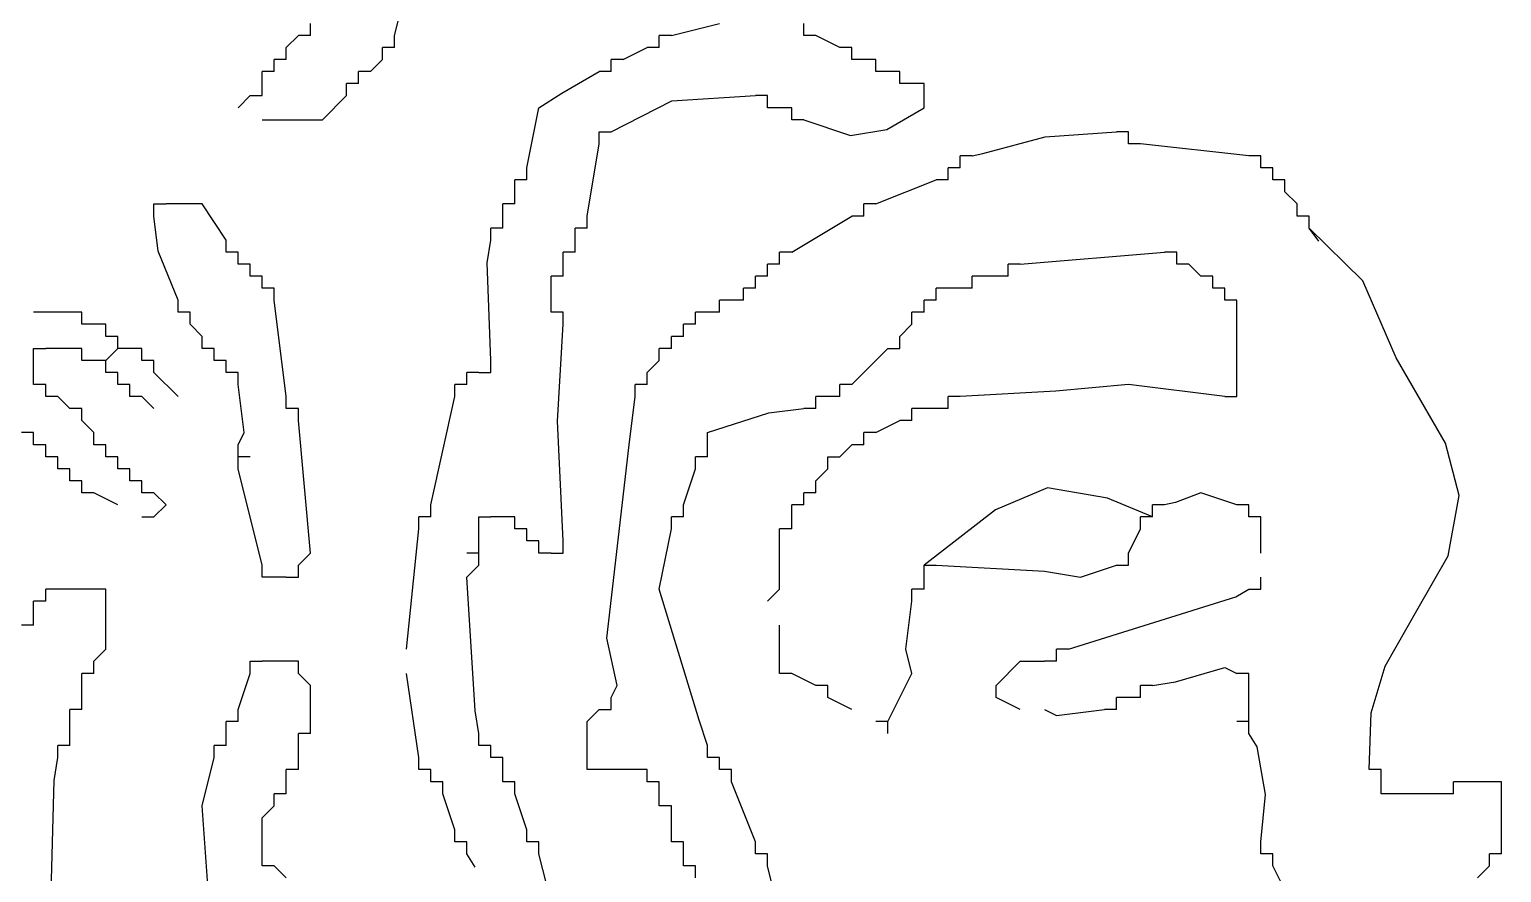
# Model space of a CAD drawing. Header units: metres. Extents: x -4.5 to 4.5, y -4.5 to 4.5.
# Drawn here: x -1.88 to -0.606, y 0.798 to 1.527 of the extents above; entities that cross this region are included whole.
import ezdxf

# ---------------------------------------------------------------- set-up
doc = ezdxf.new("R2010")
doc.units = ezdxf.units.M

msp = doc.modelspace()

# ---------------------------------------------------------------- linework, layer by layer
at = {"layer": '1', "color": 3}
for p, q in [((-1.563901, 1.522179), (-1.553484, 1.563846)), ((-1.636818, 1.522179), (-1.636818, 1.532596)), ((-1.324318, 1.522179), (-1.282651, 1.532596)), ((-1.209734, 1.522179), (-1.209734, 1.532596)), ((-1.657651, 1.511762), (-1.647234, 1.522179)), ((-1.636818, 1.522179), (-1.647234, 1.522179)), ((-1.563901, 1.511762), (-1.563901, 1.522179)), ((-1.324318, 1.522179), (-1.334734, 1.522179)), ((-1.334734, 1.511762), (-1.334734, 1.522179)), ((-1.199318, 1.522179), (-1.209734, 1.522179)), ((-1.178484, 1.511762), (-1.199318, 1.522179)), ((-1.657651, 1.501346), (-1.657651, 1.511762)), ((-1.563901, 1.511762), (-1.574318, 1.511762)), ((-1.574318, 1.501346), (-1.574318, 1.511762)), ((-1.365984, 1.501346), (-1.345151, 1.511762)), ((-1.334734, 1.511762), (-1.345151, 1.511762)), ((-1.168068, 1.511762), (-1.178484, 1.511762)), ((-1.168068, 1.501346), (-1.168068, 1.511762)), ((-1.657651, 1.501346), (-1.668068, 1.501346)), ((-1.668068, 1.490929), (-1.668068, 1.501346)), ((-1.584734, 1.490929), (-1.574318, 1.501346)), ((-1.365984, 1.501346), (-1.376401, 1.501346)), ((-1.376401, 1.490929), (-1.376401, 1.501346)), ((-1.157651, 1.501346), (-1.168068, 1.501346)), ((-1.147234, 1.501346), (-1.157651, 1.501346)), ((-1.147234, 1.490929), (-1.147234, 1.501346)), ((-1.668068, 1.490929), (-1.678484, 1.490929)), ((-1.678484, 1.480512), (-1.678484, 1.490929)), ((-1.678484, 1.470096), (-1.678484, 1.480512)), ((-1.595151, 1.480512), (-1.605568, 1.480512)), ((-1.605568, 1.470096), (-1.605568, 1.480512)), ((-1.584734, 1.490929), (-1.595151, 1.490929)), ((-1.595151, 1.480512), (-1.595151, 1.490929)), ((-1.419109, 1.472179), (-1.386818, 1.490929)), ((-1.376401, 1.490929), (-1.386818, 1.490929)), ((-1.136818, 1.490929), (-1.147234, 1.490929)), ((-1.126401, 1.490929), (-1.136818, 1.490929)), ((-1.126401, 1.480512), (-1.126401, 1.490929)), ((-1.115984, 1.480512), (-1.126401, 1.480512)), ((-1.105568, 1.480512), (-1.115984, 1.480512)), ((-1.105568, 1.470096), (-1.105568, 1.480512)), ((-1.699318, 1.459679), (-1.688901, 1.470096)), ((-1.688901, 1.470096), (-1.678484, 1.470096)), ((-1.626401, 1.449262), (-1.605568, 1.470096)), ((-1.438901, 1.459679), (-1.419109, 1.472179)), ((-1.323757, 1.465608), (-1.251401, 1.470096)), ((-1.240984, 1.470096), (-1.251401, 1.470096)), ((-1.240984, 1.459679), (-1.240984, 1.470096)), ((-1.105568, 1.459679), (-1.105568, 1.470096)), ((-1.449318, 1.407596), (-1.438901, 1.459679)), ((-1.376401, 1.438846), (-1.323757, 1.465608)), ((-1.230568, 1.459679), (-1.240984, 1.459679)), ((-1.220151, 1.459679), (-1.230568, 1.459679)), ((-1.220151, 1.449262), (-1.220151, 1.459679)), ((-1.137859, 1.440929), (-1.105568, 1.459679)), ((-1.678484, 1.449262), (-1.626401, 1.449262)), ((-1.209734, 1.449262), (-1.220151, 1.449262)), ((-1.209734, 1.449262), (-1.169109, 1.435721)), ((-1.169109, 1.435721), (-1.137859, 1.440929)), ((-1.397234, 1.365929), (-1.386818, 1.428429)), ((-1.386818, 1.428429), (-1.386818, 1.438846)), ((-1.386818, 1.438846), (-1.376401, 1.438846)), ((-1.054526, 1.420096), (-1.000776, 1.434471)), ((-1.000776, 1.434471), (-0.938901, 1.438846)), ((-0.928484, 1.438846), (-0.938901, 1.438846)), ((-0.928484, 1.428429), (-0.928484, 1.438846)), ((-0.918068, 1.428429), (-0.928484, 1.428429)), ((-0.824318, 1.418012), (-0.918068, 1.428429)), ((-1.063901, 1.418012), (-1.074318, 1.418012)), ((-1.074318, 1.407596), (-1.074318, 1.418012)), ((-1.063901, 1.418012), (-1.054526, 1.420096)), ((-0.813901, 1.418012), (-0.824318, 1.418012)), ((-0.813901, 1.407596), (-0.813901, 1.418012)), ((-1.449318, 1.397179), (-1.449318, 1.407596)), ((-1.074318, 1.407596), (-1.084734, 1.407596)), ((-1.084734, 1.397179), (-1.084734, 1.407596)), ((-0.803484, 1.407596), (-0.813901, 1.407596)), ((-0.803484, 1.397179), (-0.803484, 1.407596)), ((-1.449318, 1.397179), (-1.459734, 1.397179)), ((-1.459734, 1.386762), (-1.459734, 1.397179)), ((-1.147234, 1.376346), (-1.095151, 1.397179)), ((-1.084734, 1.397179), (-1.095151, 1.397179)), ((-0.793068, 1.397179), (-0.803484, 1.397179)), ((-0.793068, 1.386762), (-0.793068, 1.397179)), ((-1.459734, 1.376346), (-1.459734, 1.386762)), ((-0.782651, 1.376346), (-0.793068, 1.386762)), ((-1.772234, 1.365929), (-1.772234, 1.376346)), ((-1.772234, 1.376346), (-1.761818, 1.376346)), ((-1.768558, 1.335598), (-1.772234, 1.365929)), ((-1.730568, 1.376346), (-1.761818, 1.376346)), ((-1.709734, 1.345096), (-1.730568, 1.376346)), ((-1.459734, 1.376346), (-1.470151, 1.376346)), ((-1.470151, 1.365929), (-1.470151, 1.376346)), ((-1.470151, 1.355512), (-1.470151, 1.365929)), ((-1.397234, 1.355512), (-1.397234, 1.365929)), ((-1.220151, 1.334679), (-1.168068, 1.365929)), ((-1.157651, 1.365929), (-1.168068, 1.365929)), ((-1.147234, 1.376346), (-1.157651, 1.376346)), ((-1.157651, 1.365929), (-1.157651, 1.376346)), ((-0.782651, 1.365929), (-0.782651, 1.376346)), ((-0.772234, 1.365929), (-0.782651, 1.365929)), ((-0.772234, 1.355512), (-0.772234, 1.365929)), ((-1.470151, 1.355512), (-1.480568, 1.355512)), ((-1.480568, 1.345096), (-1.480568, 1.355512)), ((-1.397234, 1.355512), (-1.407651, 1.355512)), ((-1.407651, 1.345096), (-1.407651, 1.355512)), ((-0.763901, 1.344054), (-0.772234, 1.355512)), ((-0.725528, 1.309834), (-0.772234, 1.355512)), ((-1.709734, 1.334679), (-1.709734, 1.345096)), ((-1.483693, 1.325304), (-1.480568, 1.345096)), ((-1.407651, 1.334679), (-1.407651, 1.345096)), ((-1.751401, 1.293012), (-1.768558, 1.335598)), ((-1.699318, 1.334679), (-1.709734, 1.334679)), ((-1.699318, 1.324262), (-1.699318, 1.334679)), ((-1.407651, 1.334679), (-1.418068, 1.334679)), ((-1.418068, 1.324262), (-1.418068, 1.334679)), ((-1.220151, 1.334679), (-1.230568, 1.334679)), ((-1.230568, 1.324262), (-1.230568, 1.334679)), ((-1.022234, 1.324262), (-0.897234, 1.334679)), ((-0.886818, 1.334679), (-0.897234, 1.334679)), ((-0.886818, 1.324262), (-0.886818, 1.334679)), ((-1.688901, 1.324262), (-1.699318, 1.324262)), ((-1.688901, 1.313846), (-1.688901, 1.324262)), ((-1.678484, 1.313846), (-1.688901, 1.313846)), ((-1.678484, 1.303429), (-1.678484, 1.313846)), ((-1.480568, 1.240929), (-1.483693, 1.325304)), ((-1.418068, 1.313846), (-1.428484, 1.313846)), ((-1.428484, 1.303429), (-1.428484, 1.313846)), ((-1.418068, 1.313846), (-1.418068, 1.324262)), ((-1.240984, 1.313846), (-1.251401, 1.313846)), ((-1.251401, 1.303429), (-1.251401, 1.313846)), ((-1.230568, 1.324262), (-1.240984, 1.324262)), ((-1.240984, 1.313846), (-1.240984, 1.324262)), ((-1.053484, 1.313846), (-1.063901, 1.313846)), ((-1.063901, 1.303429), (-1.063901, 1.313846)), ((-1.043068, 1.313846), (-1.053484, 1.313846)), ((-1.032651, 1.313846), (-1.043068, 1.313846)), ((-1.022234, 1.324262), (-1.032651, 1.324262)), ((-1.032651, 1.313846), (-1.032651, 1.324262)), ((-0.876401, 1.324262), (-0.886818, 1.324262)), ((-0.865984, 1.313846), (-0.876401, 1.324262)), ((-0.855568, 1.313846), (-0.865984, 1.313846)), ((-0.855568, 1.303429), (-0.855568, 1.313846)), ((-1.668068, 1.303429), (-1.678484, 1.303429)), ((-1.668068, 1.293012), (-1.668068, 1.303429)), ((-1.428484, 1.293012), (-1.428484, 1.303429)), ((-1.251401, 1.303429), (-1.261818, 1.303429)), ((-1.261818, 1.293012), (-1.261818, 1.303429)), ((-1.084734, 1.303429), (-1.095151, 1.303429)), ((-1.095151, 1.293012), (-1.095151, 1.303429)), ((-1.074318, 1.303429), (-1.084734, 1.303429)), ((-1.063901, 1.303429), (-1.074318, 1.303429)), ((-0.845151, 1.303429), (-0.855568, 1.303429)), ((-0.845151, 1.293012), (-0.845151, 1.303429)), ((-0.696951, 1.243155), (-0.725528, 1.309834)), ((-1.751401, 1.282596), (-1.751401, 1.293012)), ((-1.657651, 1.209679), (-1.668068, 1.293012)), ((-1.428484, 1.282596), (-1.428484, 1.293012)), ((-1.272234, 1.293012), (-1.282651, 1.293012)), ((-1.282651, 1.282596), (-1.282651, 1.293012)), ((-1.261818, 1.293012), (-1.272234, 1.293012)), ((-1.095151, 1.293012), (-1.105568, 1.293012)), ((-1.105568, 1.282596), (-1.105568, 1.293012)), ((-0.834734, 1.293012), (-0.845151, 1.293012)), ((-0.834734, 1.282596), (-0.834734, 1.293012)), ((-1.845151, 1.282596), (-1.876401, 1.282596)), ((-1.834734, 1.282596), (-1.845151, 1.282596)), ((-1.834734, 1.272179), (-1.834734, 1.282596)), ((-1.740984, 1.282596), (-1.751401, 1.282596)), ((-1.740984, 1.272179), (-1.740984, 1.282596)), ((-1.418068, 1.282596), (-1.428484, 1.282596)), ((-1.418068, 1.272179), (-1.418068, 1.282596)), ((-1.293068, 1.282596), (-1.303484, 1.282596)), ((-1.303484, 1.272179), (-1.303484, 1.282596)), ((-1.282651, 1.282596), (-1.293068, 1.282596)), ((-1.105568, 1.282596), (-1.115984, 1.282596)), ((-1.115984, 1.272179), (-1.115984, 1.282596)), ((-0.834734, 1.220096), (-0.834734, 1.282596)), ((-1.824318, 1.272179), (-1.834734, 1.272179)), ((-1.813901, 1.272179), (-1.824318, 1.272179)), ((-1.813901, 1.261762), (-1.813901, 1.272179)), ((-1.803484, 1.261762), (-1.813901, 1.261762)), ((-1.803484, 1.251346), (-1.803484, 1.261762)), ((-1.730568, 1.261762), (-1.740984, 1.272179)), ((-1.730568, 1.251346), (-1.730568, 1.261762)), ((-1.422764, 1.188419), (-1.418068, 1.272179)), ((-1.313901, 1.261762), (-1.324318, 1.261762)), ((-1.324318, 1.251346), (-1.324318, 1.261762)), ((-1.303484, 1.272179), (-1.313901, 1.272179)), ((-1.313901, 1.261762), (-1.313901, 1.272179)), ((-1.126401, 1.261762), (-1.115984, 1.272179)), ((-1.126401, 1.251346), (-1.126401, 1.261762)), ((-1.876401, 1.240929), (-1.876401, 1.251346)), ((-1.876401, 1.251346), (-1.865984, 1.251346)), ((-1.845151, 1.251346), (-1.865984, 1.251346)), ((-1.834734, 1.251346), (-1.845151, 1.251346)), ((-1.834734, 1.240929), (-1.834734, 1.251346)), ((-1.813901, 1.240929), (-1.803484, 1.251346)), ((-1.793068, 1.251346), (-1.803484, 1.251346)), ((-1.782651, 1.251346), (-1.793068, 1.251346)), ((-1.782651, 1.240929), (-1.782651, 1.251346)), ((-1.720151, 1.251346), (-1.730568, 1.251346)), ((-1.720151, 1.240929), (-1.720151, 1.251346)), ((-1.324318, 1.251346), (-1.334734, 1.251346)), ((-1.334734, 1.240929), (-1.334734, 1.251346)), ((-1.168068, 1.220096), (-1.136818, 1.251346)), ((-1.136818, 1.251346), (-1.126401, 1.251346)), ((-1.876401, 1.230512), (-1.876401, 1.240929)), ((-1.824318, 1.240929), (-1.834734, 1.240929)), ((-1.813901, 1.240929), (-1.824318, 1.240929)), ((-1.813901, 1.230512), (-1.813901, 1.240929)), ((-1.772234, 1.240929), (-1.782651, 1.240929)), ((-1.772234, 1.230512), (-1.772234, 1.240929)), ((-1.709734, 1.240929), (-1.720151, 1.240929)), ((-1.709734, 1.230512), (-1.709734, 1.240929)), ((-1.480568, 1.230512), (-1.480568, 1.240929)), ((-1.345151, 1.230512), (-1.334734, 1.240929)), ((-0.654085, 1.169332), (-0.696951, 1.243155)), ((-1.876401, 1.220096), (-1.876401, 1.230512)), ((-1.803484, 1.230512), (-1.813901, 1.230512)), ((-1.803484, 1.220096), (-1.803484, 1.230512)), ((-1.751401, 1.209679), (-1.772234, 1.230512)), ((-1.699318, 1.230512), (-1.709734, 1.230512)), ((-1.699318, 1.220096), (-1.699318, 1.230512)), ((-1.490984, 1.230512), (-1.501401, 1.230512)), ((-1.501401, 1.220096), (-1.501401, 1.230512)), ((-1.490984, 1.230512), (-1.480568, 1.230512)), ((-1.345151, 1.220096), (-1.345151, 1.230512)), ((-1.865984, 1.220096), (-1.876401, 1.220096)), ((-1.865984, 1.209679), (-1.865984, 1.220096)), ((-1.793068, 1.220096), (-1.803484, 1.220096)), ((-1.793068, 1.209679), (-1.793068, 1.220096)), ((-1.694109, 1.178429), (-1.699318, 1.220096)), ((-1.501401, 1.220096), (-1.511818, 1.220096)), ((-1.511818, 1.209679), (-1.511818, 1.220096)), ((-1.345151, 1.220096), (-1.355568, 1.220096)), ((-1.355568, 1.209679), (-1.355568, 1.220096)), ((-1.168068, 1.220096), (-1.178484, 1.220096)), ((-1.178484, 1.209679), (-1.178484, 1.220096)), ((-0.991492, 1.214252), (-1.074318, 1.209679)), ((-0.928484, 1.220096), (-0.991492, 1.214252)), ((-0.845151, 1.209679), (-0.928484, 1.220096)), ((-0.834734, 1.209679), (-0.834734, 1.220096)), ((-1.855568, 1.209679), (-1.865984, 1.209679)), ((-1.845151, 1.199262), (-1.855568, 1.209679)), ((-1.834734, 1.199262), (-1.845151, 1.199262)), ((-1.834734, 1.188846), (-1.834734, 1.199262)), ((-1.782651, 1.209679), (-1.793068, 1.209679)), ((-1.772234, 1.199262), (-1.782651, 1.209679)), ((-1.657651, 1.199262), (-1.657651, 1.209679)), ((-1.647234, 1.199262), (-1.657651, 1.199262)), ((-1.647234, 1.188846), (-1.647234, 1.199262)), ((-1.532651, 1.115929), (-1.511818, 1.209679)), ((-1.360776, 1.168012), (-1.355568, 1.209679)), ((-1.240065, 1.195586), (-1.209734, 1.199262)), ((-1.199318, 1.199262), (-1.209734, 1.199262)), ((-1.188901, 1.209679), (-1.199318, 1.209679)), ((-1.199318, 1.199262), (-1.199318, 1.209679)), ((-1.178484, 1.209679), (-1.188901, 1.209679)), ((-1.105568, 1.199262), (-1.115984, 1.199262)), ((-1.115984, 1.188846), (-1.115984, 1.199262)), ((-1.095151, 1.199262), (-1.105568, 1.199262)), ((-1.084734, 1.199262), (-1.095151, 1.199262)), ((-1.074318, 1.209679), (-1.084734, 1.209679)), ((-1.084734, 1.199262), (-1.084734, 1.209679)), ((-0.845151, 1.209679), (-0.834734, 1.209679)), ((-1.824318, 1.178429), (-1.834734, 1.188846)), ((-1.636818, 1.074262), (-1.647234, 1.188846)), ((-1.418068, 1.084679), (-1.422764, 1.188419)), ((-1.293068, 1.178429), (-1.240065, 1.195586)), ((-1.147234, 1.178429), (-1.126401, 1.188846)), ((-1.115984, 1.188846), (-1.126401, 1.188846)), ((-1.876401, 1.178429), (-1.886818, 1.178429)), ((-1.876401, 1.168012), (-1.876401, 1.178429)), ((-1.824318, 1.168012), (-1.824318, 1.178429)), ((-1.699318, 1.168012), (-1.694109, 1.178429)), ((-1.293068, 1.168012), (-1.293068, 1.178429)), ((-1.147234, 1.178429), (-1.157651, 1.178429)), ((-1.157651, 1.168012), (-1.157651, 1.178429)), ((-1.865984, 1.168012), (-1.876401, 1.168012)), ((-1.865984, 1.157596), (-1.865984, 1.168012)), ((-1.813901, 1.168012), (-1.824318, 1.168012)), ((-1.813901, 1.157596), (-1.813901, 1.168012)), ((-1.699318, 1.157596), (-1.699318, 1.168012)), ((-1.380077, 1.000427), (-1.360776, 1.168012)), ((-1.293068, 1.157596), (-1.293068, 1.168012)), ((-1.178484, 1.157596), (-1.168068, 1.168012)), ((-1.157651, 1.168012), (-1.168068, 1.168012)), ((-0.642178, 1.124085), (-0.654085, 1.169332)), ((-1.855568, 1.157596), (-1.865984, 1.157596)), ((-1.855568, 1.147179), (-1.855568, 1.157596)), ((-1.845151, 1.147179), (-1.855568, 1.147179)), ((-1.845151, 1.136762), (-1.845151, 1.147179)), ((-1.803484, 1.157596), (-1.813901, 1.157596)), ((-1.803484, 1.147179), (-1.803484, 1.157596)), ((-1.793068, 1.147179), (-1.803484, 1.147179)), ((-1.793068, 1.136762), (-1.793068, 1.147179)), ((-1.688901, 1.157596), (-1.699318, 1.157596)), ((-1.699318, 1.147179), (-1.699318, 1.157596)), ((-1.678484, 1.063846), (-1.699318, 1.147179)), ((-1.313901, 1.115929), (-1.303484, 1.147179)), ((-1.293068, 1.157596), (-1.303484, 1.157596)), ((-1.303484, 1.147179), (-1.303484, 1.157596)), ((-1.199318, 1.136762), (-1.188901, 1.147179)), ((-1.188901, 1.147179), (-1.188901, 1.157596)), ((-1.188901, 1.157596), (-1.178484, 1.157596)), ((-1.834734, 1.136762), (-1.845151, 1.136762)), ((-1.834734, 1.126346), (-1.834734, 1.136762)), ((-1.782651, 1.136762), (-1.793068, 1.136762)), ((-1.782651, 1.126346), (-1.782651, 1.136762)), ((-1.199318, 1.126346), (-1.199318, 1.136762)), ((-1.824318, 1.126346), (-1.834734, 1.126346)), ((-1.803484, 1.115929), (-1.824318, 1.126346)), ((-1.772234, 1.126346), (-1.782651, 1.126346)), ((-1.761818, 1.115929), (-1.772234, 1.126346)), ((-1.199318, 1.126346), (-1.209734, 1.126346)), ((-1.209734, 1.115929), (-1.209734, 1.126346)), ((-0.998625, 1.130784), (-1.043781, 1.111551)), ((-0.94678, 1.121585), (-0.998625, 1.130784)), ((-0.907651, 1.105512), (-0.94678, 1.121585)), ((-0.865984, 1.126346), (-0.887859, 1.118012)), ((-0.834734, 1.115929), (-0.865984, 1.126346)), ((-0.651704, 1.071694), (-0.642178, 1.124085)), ((-1.772234, 1.105512), (-1.761818, 1.115929)), ((-1.532651, 1.105512), (-1.532651, 1.115929)), ((-1.313901, 1.105512), (-1.313901, 1.115929)), ((-1.209734, 1.115929), (-1.220151, 1.115929)), ((-1.220151, 1.105512), (-1.220151, 1.115929)), ((-1.043781, 1.111551), (-1.105568, 1.063846)), ((-0.897234, 1.115929), (-0.907651, 1.115929)), ((-0.907651, 1.105512), (-0.907651, 1.115929)), ((-0.887859, 1.118012), (-0.897234, 1.115929)), ((-0.824318, 1.115929), (-0.834734, 1.115929)), ((-0.824318, 1.105512), (-0.824318, 1.115929)), ((-1.782651, 1.105512), (-1.772234, 1.105512)), ((-1.532651, 1.105512), (-1.543068, 1.105512)), ((-1.543068, 1.095096), (-1.543068, 1.105512)), ((-1.490984, 1.095096), (-1.490984, 1.105512)), ((-1.490984, 1.105512), (-1.480568, 1.105512)), ((-1.470151, 1.105512), (-1.480568, 1.105512)), ((-1.459734, 1.105512), (-1.470151, 1.105512)), ((-1.459734, 1.095096), (-1.459734, 1.105512)), ((-1.313901, 1.105512), (-1.324318, 1.105512)), ((-1.324318, 1.095096), (-1.324318, 1.105512)), ((-1.220151, 1.095096), (-1.220151, 1.105512)), ((-0.907651, 1.105512), (-0.918068, 1.105512)), ((-0.918068, 1.095096), (-0.918068, 1.105512)), ((-0.813901, 1.105512), (-0.824318, 1.105512)), ((-0.813901, 1.095096), (-0.813901, 1.105512)), ((-1.553484, 0.990929), (-1.543068, 1.095096)), ((-1.490984, 1.084679), (-1.490984, 1.095096)), ((-1.490984, 1.074262), (-1.490984, 1.084679)), ((-1.449318, 1.095096), (-1.459734, 1.095096)), ((-1.449318, 1.084679), (-1.449318, 1.095096)), ((-1.438901, 1.084679), (-1.449318, 1.084679)), ((-1.438901, 1.074262), (-1.438901, 1.084679)), ((-1.418068, 1.074262), (-1.418068, 1.084679)), ((-1.334734, 1.043012), (-1.324318, 1.095096)), ((-1.220151, 1.095096), (-1.230568, 1.095096)), ((-1.230568, 1.084679), (-1.230568, 1.095096)), ((-1.230568, 1.043012), (-1.230568, 1.084679)), ((-0.928484, 1.074262), (-0.918068, 1.095096)), ((-0.813901, 1.074262), (-0.813901, 1.095096)), ((-1.647234, 1.063846), (-1.636818, 1.074262)), ((-1.490984, 1.074262), (-1.501401, 1.074262)), ((-1.490984, 1.063846), (-1.490984, 1.074262)), ((-1.428484, 1.074262), (-1.438901, 1.074262)), ((-1.428484, 1.074262), (-1.418068, 1.074262)), ((-0.928484, 1.063846), (-0.928484, 1.074262)), ((-0.677899, 1.026448), (-0.651704, 1.071694)), ((-1.678484, 1.053429), (-1.678484, 1.063846)), ((-1.647234, 1.053429), (-1.647234, 1.063846)), ((-1.501401, 1.053429), (-1.490984, 1.063846)), ((-1.105568, 1.053429), (-1.105568, 1.063846)), ((-1.105568, 1.063846), (-1.095151, 1.063846)), ((-1.095151, 1.063846), (-1.001401, 1.058637)), ((-1.001401, 1.058637), (-0.970151, 1.053429)), ((-0.970151, 1.053429), (-0.938901, 1.063846)), ((-0.938901, 1.063846), (-0.928484, 1.063846)), ((-1.668068, 1.053429), (-1.678484, 1.053429)), ((-1.657651, 1.053429), (-1.668068, 1.053429)), ((-1.657651, 1.053429), (-1.647234, 1.053429)), ((-1.494109, 0.937804), (-1.501401, 1.053429)), ((-1.105568, 1.043012), (-1.105568, 1.053429)), ((-0.813901, 1.043012), (-0.813901, 1.053429)), ((-1.865984, 1.032596), (-1.876401, 1.032596)), ((-1.876401, 1.022179), (-1.876401, 1.032596)), ((-1.855568, 1.043012), (-1.865984, 1.043012)), ((-1.865984, 1.032596), (-1.865984, 1.043012)), ((-1.824318, 1.043012), (-1.855568, 1.043012)), ((-1.813901, 1.043012), (-1.824318, 1.043012)), ((-1.813901, 1.032596), (-1.813901, 1.043012)), ((-1.813901, 0.990929), (-1.813901, 1.032596)), ((-1.300359, 0.929471), (-1.334734, 1.043012)), ((-1.240984, 1.032596), (-1.230568, 1.043012)), ((-1.121193, 0.990929), (-1.115984, 1.032596)), ((-1.105568, 1.043012), (-1.115984, 1.043012)), ((-1.115984, 1.032596), (-1.115984, 1.043012)), ((-0.980568, 0.990929), (-0.835653, 1.036272)), ((-0.835653, 1.036272), (-0.824318, 1.043012)), ((-0.824318, 1.043012), (-0.813901, 1.043012)), ((-1.876401, 1.011762), (-1.876401, 1.022179)), ((-0.706476, 0.976438), (-0.677899, 1.026448)), ((-1.876401, 1.011762), (-1.886818, 1.011762)), ((-1.230568, 0.980512), (-1.230568, 1.011762)), ((-1.371193, 0.959679), (-1.380077, 1.000427)), ((-1.824318, 0.980512), (-1.813901, 0.990929)), ((-1.115984, 0.970096), (-1.121193, 0.990929)), ((-0.980568, 0.990929), (-0.990984, 0.990929)), ((-0.990984, 0.980512), (-0.990984, 0.990929)), ((-1.824318, 0.970096), (-1.834734, 0.970096)), ((-1.834734, 0.959679), (-1.834734, 0.970096)), ((-1.824318, 0.970096), (-1.824318, 0.980512)), ((-1.699318, 0.938846), (-1.688901, 0.970096)), ((-1.688901, 0.970096), (-1.688901, 0.980512)), ((-1.688901, 0.980512), (-1.678484, 0.980512)), ((-1.657651, 0.980512), (-1.678484, 0.980512)), ((-1.647234, 0.980512), (-1.657651, 0.980512)), ((-1.647234, 0.970096), (-1.647234, 0.980512)), ((-1.636818, 0.959679), (-1.647234, 0.970096)), ((-1.543068, 0.897179), (-1.553484, 0.970096)), ((-1.230568, 0.970096), (-1.230568, 0.980512)), ((-1.220151, 0.970096), (-1.230568, 0.970096)), ((-1.199318, 0.959679), (-1.220151, 0.970096)), ((-1.136818, 0.928429), (-1.115984, 0.970096)), ((-1.043068, 0.959679), (-1.022234, 0.980512)), ((-1.022234, 0.980512), (-1.001401, 0.980512)), ((-0.990984, 0.980512), (-1.001401, 0.980512)), ((-0.887859, 0.962804), (-0.845151, 0.975304)), ((-0.845151, 0.975304), (-0.834734, 0.970096)), ((-0.824318, 0.970096), (-0.834734, 0.970096)), ((-0.824318, 0.959679), (-0.824318, 0.970096)), ((-0.718383, 0.935954), (-0.706476, 0.976438)), ((-1.834734, 0.949262), (-1.834734, 0.959679)), ((-1.636818, 0.928429), (-1.636818, 0.959679)), ((-1.376401, 0.949262), (-1.371193, 0.959679)), ((-1.188901, 0.959679), (-1.199318, 0.959679)), ((-1.188901, 0.949262), (-1.188901, 0.959679)), ((-1.043068, 0.949262), (-1.043068, 0.959679)), ((-0.907651, 0.959679), (-0.918068, 0.959679)), ((-0.918068, 0.949262), (-0.918068, 0.959679)), ((-0.907651, 0.959679), (-0.887859, 0.962804)), ((-0.824318, 0.938846), (-0.824318, 0.959679)), ((-1.834734, 0.938846), (-1.834734, 0.949262)), ((-1.376401, 0.938846), (-1.376401, 0.949262)), ((-1.168068, 0.938846), (-1.188901, 0.949262)), ((-1.022234, 0.938846), (-1.043068, 0.949262)), ((-0.928484, 0.949262), (-0.938901, 0.949262)), ((-0.938901, 0.938846), (-0.938901, 0.949262)), ((-0.918068, 0.949262), (-0.928484, 0.949262)), ((-1.834734, 0.938846), (-1.845151, 0.938846)), ((-1.845151, 0.928429), (-1.845151, 0.938846)), ((-1.699318, 0.928429), (-1.699318, 0.938846)), ((-1.490984, 0.918012), (-1.494109, 0.937804)), ((-1.397234, 0.928429), (-1.386818, 0.938846)), ((-1.386818, 0.938846), (-1.376401, 0.938846)), ((-1.001401, 0.938846), (-0.990984, 0.933637)), ((-0.990984, 0.933637), (-0.949318, 0.938846)), ((-0.938901, 0.938846), (-0.949318, 0.938846)), ((-0.824318, 0.928429), (-0.824318, 0.938846)), ((-0.720151, 0.886762), (-0.718383, 0.935954)), ((-1.845151, 0.918012), (-1.845151, 0.928429)), ((-1.845151, 0.907596), (-1.845151, 0.918012)), ((-1.699318, 0.928429), (-1.709734, 0.928429)), ((-1.709734, 0.918012), (-1.709734, 0.928429)), ((-1.709734, 0.907596), (-1.709734, 0.918012)), ((-1.636818, 0.918012), (-1.647234, 0.918012)), ((-1.647234, 0.907596), (-1.647234, 0.918012)), ((-1.636818, 0.918012), (-1.636818, 0.928429)), ((-1.490984, 0.907596), (-1.490984, 0.918012)), ((-1.397234, 0.897179), (-1.397234, 0.928429)), ((-1.293068, 0.907596), (-1.300359, 0.929471)), ((-1.136818, 0.928429), (-1.147234, 0.928429)), ((-1.136818, 0.918012), (-1.136818, 0.928429)), ((-0.824318, 0.928429), (-0.834734, 0.928429)), ((-0.824318, 0.918012), (-0.824318, 0.928429)), ((-0.817026, 0.906554), (-0.824318, 0.918012)), ((-1.845151, 0.907596), (-1.855568, 0.907596)), ((-1.855568, 0.897179), (-1.855568, 0.907596)), ((-1.709734, 0.907596), (-1.720151, 0.907596)), ((-1.720151, 0.897179), (-1.720151, 0.907596)), ((-1.647234, 0.897179), (-1.647234, 0.907596)), ((-1.480568, 0.907596), (-1.490984, 0.907596)), ((-1.480568, 0.897179), (-1.480568, 0.907596)), ((-1.293068, 0.897179), (-1.293068, 0.907596)), ((-0.809895, 0.865128), (-0.817026, 0.906554)), ((-1.858693, 0.877387), (-1.855568, 0.897179)), ((-1.730568, 0.855512), (-1.720151, 0.897179)), ((-1.647234, 0.886762), (-1.647234, 0.897179)), ((-1.543068, 0.886762), (-1.543068, 0.897179)), ((-1.470151, 0.897179), (-1.480568, 0.897179)), ((-1.470151, 0.886762), (-1.470151, 0.897179)), ((-1.397234, 0.886762), (-1.397234, 0.897179)), ((-1.282651, 0.897179), (-1.293068, 0.897179)), ((-1.282651, 0.886762), (-1.282651, 0.897179)), ((-1.647234, 0.886762), (-1.657651, 0.886762)), ((-1.657651, 0.876346), (-1.657651, 0.886762)), ((-1.532651, 0.886762), (-1.543068, 0.886762)), ((-1.532651, 0.876346), (-1.532651, 0.886762)), ((-1.470151, 0.876346), (-1.470151, 0.886762)), ((-1.386818, 0.886762), (-1.397234, 0.886762)), ((-1.355568, 0.886762), (-1.386818, 0.886762)), ((-1.345151, 0.886762), (-1.355568, 0.886762)), ((-1.345151, 0.876346), (-1.345151, 0.886762)), ((-1.272234, 0.886762), (-1.282651, 0.886762)), ((-1.272234, 0.876346), (-1.272234, 0.886762)), ((-0.709734, 0.886762), (-0.720151, 0.886762)), ((-0.709734, 0.876346), (-0.709734, 0.886762)), ((-1.862859, 0.719054), (-1.858693, 0.877387)), ((-1.657651, 0.865929), (-1.657651, 0.876346)), ((-1.522234, 0.876346), (-1.532651, 0.876346)), ((-1.522234, 0.865929), (-1.522234, 0.876346)), ((-1.459734, 0.876346), (-1.470151, 0.876346)), ((-1.459734, 0.865929), (-1.459734, 0.876346)), ((-1.334734, 0.876346), (-1.345151, 0.876346)), ((-1.334734, 0.865929), (-1.334734, 0.876346)), ((-1.251401, 0.824262), (-1.272234, 0.876346)), ((-0.709734, 0.865929), (-0.709734, 0.876346)), ((-0.636818, 0.876346), (-0.647234, 0.876346)), ((-0.647234, 0.865929), (-0.647234, 0.876346)), ((-0.615984, 0.876346), (-0.636818, 0.876346)), ((-0.605568, 0.876346), (-0.615984, 0.876346)), ((-0.605568, 0.865929), (-0.605568, 0.876346)), ((-1.725359, 0.782596), (-1.730568, 0.855512)), ((-1.678484, 0.845096), (-1.668068, 0.855512)), ((-1.657651, 0.865929), (-1.668068, 0.865929)), ((-1.668068, 0.855512), (-1.668068, 0.865929)), ((-1.511818, 0.834679), (-1.522234, 0.865929)), ((-1.449318, 0.834679), (-1.459734, 0.865929)), ((-1.334734, 0.855512), (-1.334734, 0.865929)), ((-1.324318, 0.855512), (-1.334734, 0.855512)), ((-1.324318, 0.845096), (-1.324318, 0.855512)), ((-0.813901, 0.824262), (-0.809895, 0.865128)), ((-0.699318, 0.865929), (-0.709734, 0.865929)), ((-0.657651, 0.865929), (-0.699318, 0.865929)), ((-0.647234, 0.865929), (-0.657651, 0.865929)), ((-0.605568, 0.824262), (-0.605568, 0.865929)), ((-1.678484, 0.813846), (-1.678484, 0.845096)), ((-1.324318, 0.834679), (-1.324318, 0.845096)), ((-1.511818, 0.824262), (-1.511818, 0.834679)), ((-1.449318, 0.824262), (-1.449318, 0.834679)), ((-1.324318, 0.824262), (-1.324318, 0.834679)), ((-1.501401, 0.824262), (-1.511818, 0.824262)), ((-1.501401, 0.813846), (-1.501401, 0.824262)), ((-1.438901, 0.824262), (-1.449318, 0.824262)), ((-1.438901, 0.813846), (-1.438901, 0.824262)), ((-1.313901, 0.824262), (-1.324318, 0.824262)), ((-1.313901, 0.813846), (-1.313901, 0.824262)), ((-1.251401, 0.813846), (-1.251401, 0.824262)), ((-0.813901, 0.813846), (-0.813901, 0.824262)), ((-0.605568, 0.813846), (-0.605568, 0.824262)), ((-1.678484, 0.803429), (-1.678484, 0.813846)), ((-1.668068, 0.803429), (-1.678484, 0.803429)), ((-1.657651, 0.793012), (-1.668068, 0.803429)), ((-1.494109, 0.802387), (-1.501401, 0.813846)), ((-1.428484, 0.772179), (-1.438901, 0.813846)), ((-1.313901, 0.803429), (-1.313901, 0.813846)), ((-1.303484, 0.803429), (-1.313901, 0.803429)), ((-1.303484, 0.793012), (-1.303484, 0.803429)), ((-1.240984, 0.813846), (-1.251401, 0.813846)), ((-1.240984, 0.803429), (-1.240984, 0.813846)), ((-1.230568, 0.761762), (-1.240984, 0.803429)), ((-0.803484, 0.813846), (-0.813901, 0.813846)), ((-0.803484, 0.803429), (-0.803484, 0.813846)), ((-0.793068, 0.782596), (-0.803484, 0.803429)), ((-0.626401, 0.793012), (-0.615984, 0.803429)), ((-0.605568, 0.813846), (-0.615984, 0.813846)), ((-0.615984, 0.803429), (-0.615984, 0.813846))]:
    msp.add_line(p, q, dxfattribs=at)

doc.saveas('drawing.dxf')
